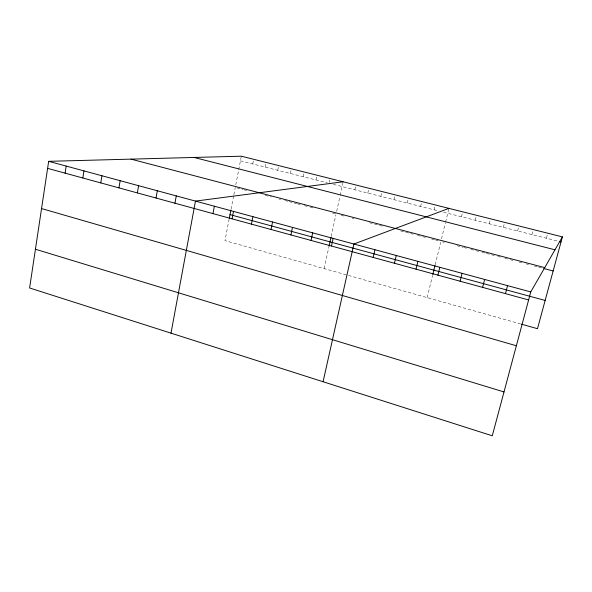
<?xml version="1.0" encoding="UTF-8"?>
<svg xmlns="http://www.w3.org/2000/svg" width="592" height="592" viewBox="0 0 592 592"><rect width="100%" height="100%" fill="white"/><g stroke="black" fill="none" stroke-linecap="round" stroke-linejoin="round"><path stroke-width="0.44" stroke-dasharray="2.96 2.22" d="M229.134 219.114L224.96 240.641L520.62 323.95M231.05 209.205L233.685 195.641M233.862 194.738L235.261 187.501M235.779 184.837L238.539 170.622M238.709 169.734L241.336 156.199M252.762 163.969L253.679 159.3M265.194 167.114L266.134 162.43M277.737 170.281L278.691 165.59M290.383 173.486L291.353 168.772M303.141 176.712L304.133 171.983M316.01 179.968L317.016 175.217M329.159 182.454L329.67 180.072M324.172 268.598L328.841 247.212M331.187 236.467L335.901 214.874M336.67 211.322L339.956 196.292M340.148 195.404L343.123 181.781M354.889 189.803L355.955 185.007M367.817 193.073L368.897 188.256M380.848 196.366L381.951 191.542M393.998 199.696L395.116 194.849M407.252 203.049L408.391 198.187M420.631 206.43L421.785 201.554M434.121 209.849L435.298 204.943M427.172 297.621L432.574 275.465M435.179 264.779L440.64 242.38M441.499 238.842L445.362 222.977M445.584 222.096L448.928 208.369M461.457 216.761L462.678 211.825M475.302 220.268L476.545 215.31M489.273 223.798L490.539 218.825M503.37 227.365L504.65 222.377M517.593 230.961L518.895 225.959M531.942 234.595L533.266 229.57M546.416 238.258L547.77 233.211M240.433 160.846L327.258 182.81M333.348 184.356L438.369 210.922M443.475 212.21L558.448 241.299M237.007 187.96L243.127 189.566M244 189.795L246.62 190.483M265.164 195.353L271.388 196.988M278.965 198.979L280.638 199.415M284.819 200.51L288.193 201.398M289.037 201.62L296.629 203.611M297.473 203.833L300.026 204.506M304.281 205.624L308.536 206.741M310.238 207.185L313.671 208.088M332.63 213.068L336.093 213.978M341.177 215.31L344.566 216.198M352.218 218.211L353.927 218.655M369.378 222.718L372.819 223.621M374.544 224.072L384.104 226.581M400.732 230.947L413.105 234.195M417.56 235.364L426.469 237.703M431.583 239.05L434.95 239.93M435.793 240.152L438.324 240.818M442.557 241.928L444.259 242.372M457.039 245.732L463.048 247.308M463.899 247.53L466.474 248.211M470.788 249.343L480.312 251.844M482.043 252.296L485.536 253.213M486.409 253.443L494.268 255.507M497.776 256.425L500.418 257.12M504.821 258.275L508.343 259.2M510.104 259.666L514.552 260.835M518.992 261.997L523.439 263.166M526.014 263.84L528.545 264.506M534.45 266.06L536.988 266.726M538.676 267.162L542.08 268.058"/><path stroke-width="0.89" d="M48.67 161.327L29.6 287.971L492.27 435.801L530.765 291.937L562.4 236.889L241.336 156.199L48.67 161.327L530.765 291.937M65.098 173.145L66.193 166.078M82.821 177.992L83.946 170.888M100.766 182.906L101.935 175.757M118.948 187.879L120.154 180.693M137.374 192.918L138.609 185.696M156.036 198.024L157.317 190.765M174.951 203.204L176.268 195.9M170.992 333.148L195.478 201.102L343.123 181.781M212.972 213.601L214.371 206.223M229.304 218.219L230.88 210.108M232.071 218.833L233.514 211.403M251.422 224.124L252.91 216.657M271.032 229.489L272.564 221.985M290.909 234.928L292.485 227.38M311.059 240.441L312.68 232.856M329.034 246.324L330.987 237.37M331.476 246.028L333.148 238.398M323.069 381.736L353.898 244.022L448.928 208.369M373.167 257.431L374.936 249.72M394.45 263.255L396.263 255.5M416.028 269.16L417.893 261.361M432.789 274.584L434.957 265.675M437.91 275.147L439.834 267.303M460.102 281.222L462.078 273.326M482.613 287.379L484.648 279.439M505.45 293.625L507.544 285.647M562.4 236.889L537.477 328.701L521.5 324.194M559.307 241.514L561.024 241.95M194.095 157.457L554.978 249.802M131.039 159.137L544.744 267.614M543.782 268.509L553.15 270.966M229.999 214.63L545.143 300.455M47.612 168.365L528.619 299.966M41.558 208.562L516.365 345.765M35.431 249.225L504.007 391.941"/></g></svg>
